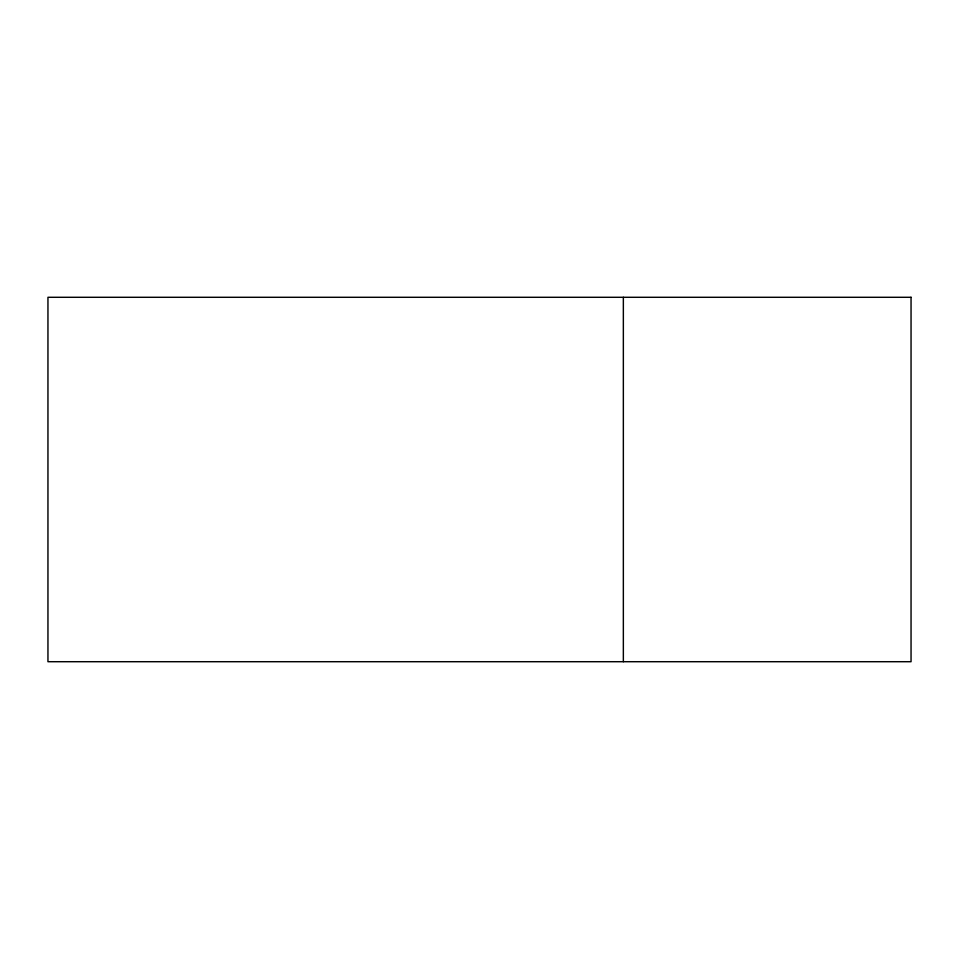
<?xml version="1.0" encoding="UTF-8"?>
<svg xmlns="http://www.w3.org/2000/svg" width="959" height="959" viewBox="0 0 959 959"><rect width="100%" height="100%" fill="white"/><g stroke="black" fill="none" stroke-linecap="round" stroke-linejoin="round"><path stroke-width="1.44" d="M623.35 297.29L623.35 661.71M911.05 297.29L47.95 297.29L47.95 661.71L911.05 661.71L911.05 297.29"/></g></svg>
